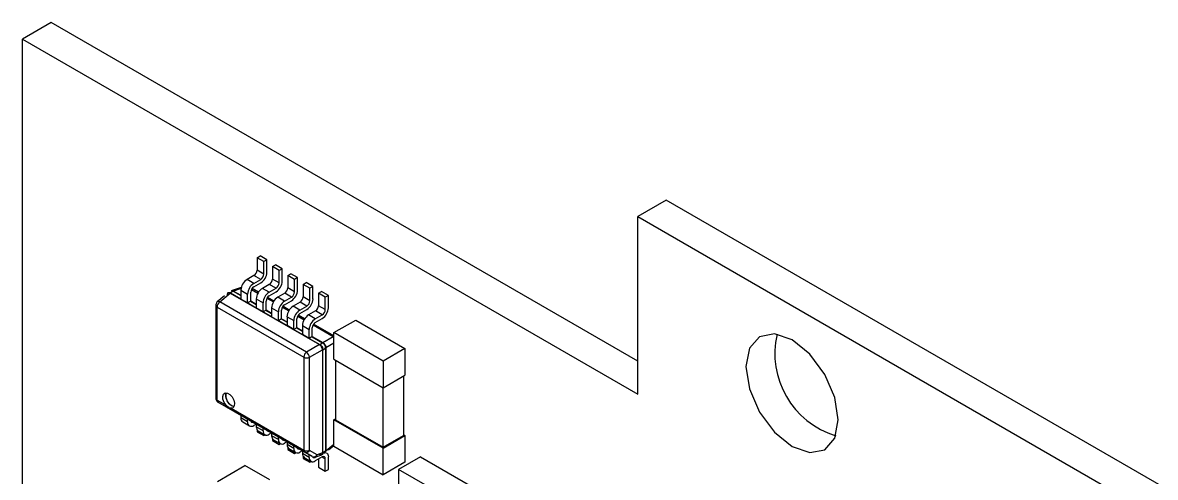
# Paper-space layout 'Layout1' of a CAD drawing. Header units: millimetres. Extents: x 0 to 841, y 0 to 594.
# Drawn here: x 405.9 to 457.9, y 272 to 292.9 of the extents above; entities that cross this region are included whole.
import ezdxf

# ---------------------------------------------------------------- set-up
doc = ezdxf.new("R2010")
doc.units = ezdxf.units.MM
doc.layers.get('0').update_dxf_attribs({"lineweight": 50})

psp = doc.layouts.get("Layout1")

# ---------------------------------------------------------------- linework, layer by layer
at = {"color": 18, "linetype": 'Continuous', "lineweight": 25, "true_color": 0x000000}
for p, q in [((407.176, 292.929), (405.867, 292.174)), ((434.151, 277.357), (407.176, 292.929)), ((405.867, 269.669), (405.867, 292.174)), ((405.867, 292.174), (434.151, 275.846)), ((435.46, 284.767), (434.151, 284.011)), ((548.596, 219.455), (435.46, 284.767)), ((434.151, 275.846), (434.151, 284.011)), ((434.151, 284.011), (547.287, 218.699)), ((416.643, 282.12), (416.785, 282.201)), ((416.955, 281.94), (416.643, 282.12)), ((416.643, 282.12), (416.643, 281.548)), ((417.096, 282.022), (416.785, 282.201)), ((417.096, 282.022), (416.955, 281.94)), ((416.955, 281.369), (416.955, 281.94)), ((417.096, 281.45), (417.096, 282.022)), ((417.351, 281.712), (417.492, 281.793)), ((417.803, 281.614), (417.492, 281.793)), ((416.502, 281.303), (416.184, 281.12)), ((416.813, 281.124), (416.502, 281.303)), ((416.955, 281.369), (416.643, 281.548)), ((417.662, 281.532), (417.351, 281.712)), ((417.351, 281.712), (417.351, 281.14)), ((417.803, 281.614), (417.662, 281.532)), ((417.662, 280.96), (417.662, 281.532)), ((417.803, 281.042), (417.803, 281.614)), ((418.058, 281.303), (418.199, 281.385)), ((418.369, 281.124), (418.058, 281.303)), ((418.058, 281.303), (418.058, 280.732)), ((418.51, 281.205), (418.199, 281.385)), ((415.919, 280.756), (415.459, 280.592)), ((416.495, 280.94), (416.184, 281.12)), ((416.495, 280.94), (416.813, 281.124)), ((416.495, 280.777), (416.813, 280.96)), ((417.209, 280.895), (416.891, 280.711)), ((417.52, 280.716), (417.209, 280.895)), ((417.662, 280.96), (417.351, 281.14)), ((418.369, 280.552), (418.058, 280.732)), ((418.51, 281.205), (418.369, 281.124)), ((418.369, 280.552), (418.369, 281.124)), ((418.51, 280.634), (418.51, 281.205)), ((418.765, 280.895), (418.906, 280.977)), ((419.076, 280.716), (418.765, 280.895)), ((418.765, 280.895), (418.765, 280.324)), ((419.217, 280.797), (418.906, 280.977)), ((419.217, 280.797), (419.076, 280.716)), ((419.217, 280.226), (419.217, 280.797)), ((415.154, 280.37), (414.817, 280.084)), ((414.932, 280.086), (415.413, 280.494)), ((415.428, 280.503), (415.413, 280.494)), ((415.413, 280.494), (419.514, 278.126)), ((415.554, 280.576), (415.428, 280.503)), ((415.428, 280.503), (415.901, 280.23)), ((415.569, 280.584), (415.554, 280.576)), ((415.554, 280.576), (415.901, 280.376)), ((415.908, 280.705), (415.569, 280.584)), ((415.569, 280.584), (415.901, 280.392)), ((415.901, 280.63), (416.212, 280.45)), ((415.901, 280.63), (415.901, 280.221)), ((416.212, 280.042), (415.901, 280.221)), ((416.212, 280.042), (416.212, 280.45)), ((416.353, 280.123), (416.353, 280.532)), ((416.391, 280.665), (416.687, 280.494)), ((416.71, 280.532), (416.415, 280.702)), ((416.608, 280.222), (416.919, 280.042)), ((416.608, 280.222), (416.608, 279.813)), ((417.202, 280.532), (416.891, 280.711)), ((417.098, 280.257), (417.394, 280.086)), ((417.418, 280.124), (417.122, 280.294)), ((417.202, 280.532), (417.52, 280.716)), ((417.202, 280.369), (417.52, 280.552)), ((417.916, 280.487), (417.598, 280.303)), ((417.909, 280.124), (417.598, 280.303)), ((417.909, 280.124), (418.227, 280.307)), ((418.227, 280.307), (417.916, 280.487)), ((419.076, 280.144), (418.765, 280.324)), ((419.076, 280.144), (419.076, 280.716)), ((419.472, 280.487), (419.613, 280.569)), ((419.783, 280.307), (419.472, 280.487)), ((419.472, 280.487), (419.472, 279.915)), ((419.924, 280.389), (419.613, 280.569)), ((419.924, 280.389), (419.783, 280.307)), ((419.783, 279.736), (419.783, 280.307)), ((419.924, 279.817), (419.924, 280.389)), ((414.746, 279.932), (414.746, 275.655)), ((414.805, 279.85), (418.793, 277.548)), ((414.805, 275.574), (414.805, 279.85)), ((418.92, 277.783), (414.932, 280.086)), ((416.353, 280.123), (416.212, 280.042)), ((416.219, 280.046), (416.608, 279.822)), ((416.346, 280.119), (416.608, 279.968)), ((416.353, 280.131), (416.608, 279.984)), ((416.919, 279.634), (416.608, 279.813)), ((416.919, 279.634), (416.919, 280.042)), ((417.061, 279.715), (416.919, 279.634)), ((417.053, 279.711), (417.315, 279.56)), ((417.061, 279.715), (417.061, 280.124)), ((417.061, 279.723), (417.315, 279.576)), ((417.315, 279.813), (417.626, 279.634)), ((417.315, 279.813), (417.315, 279.405)), ((417.768, 279.307), (417.768, 279.715)), ((417.806, 279.848), (418.102, 279.678)), ((418.125, 279.716), (417.83, 279.886)), ((417.909, 279.96), (418.227, 280.144)), ((418.623, 280.079), (418.305, 279.895)), ((418.616, 279.715), (418.305, 279.895)), ((418.616, 279.715), (418.934, 279.899)), ((418.616, 279.552), (418.934, 279.736)), ((418.934, 279.899), (418.623, 280.079)), ((419.783, 279.736), (419.472, 279.915)), ((416.927, 279.638), (417.315, 279.414)), ((417.626, 279.225), (417.315, 279.405)), ((417.626, 279.225), (417.626, 279.634)), ((417.768, 279.307), (417.626, 279.225)), ((417.634, 279.23), (418.022, 279.005)), ((417.76, 279.303), (418.022, 279.152)), ((417.768, 279.315), (418.022, 279.168)), ((418.022, 279.405), (418.333, 279.226)), ((418.022, 279.405), (418.022, 278.997)), ((418.333, 278.817), (418.333, 279.226)), ((418.475, 278.899), (418.475, 279.307)), ((418.513, 279.44), (418.809, 279.269)), ((418.832, 279.307), (418.537, 279.478)), ((419.33, 279.671), (419.012, 279.487)), ((419.323, 279.307), (419.012, 279.487)), ((419.323, 279.307), (419.642, 279.491)), ((419.323, 279.144), (419.642, 279.328)), ((419.642, 279.491), (419.33, 279.671)), ((420.178, 278.674), (421.183, 279.254)), ((421.183, 279.254), (423.446, 277.948)), ((418.333, 278.817), (418.022, 278.997)), ((418.475, 278.899), (418.333, 278.817)), ((418.341, 278.822), (418.729, 278.597)), ((418.467, 278.895), (418.729, 278.743)), ((418.475, 278.906), (418.729, 278.76)), ((418.729, 278.997), (419.041, 278.817)), ((418.729, 278.997), (418.729, 278.589)), ((419.041, 278.409), (419.041, 278.817)), ((419.182, 278.491), (419.182, 278.899)), ((419.22, 279.032), (420.151, 278.494)), ((420.178, 278.531), (419.244, 279.07)), ((422.44, 277.367), (420.178, 278.674)), ((420.178, 277.449), (420.178, 278.674)), ((419.041, 278.409), (418.729, 278.589)), ((419.514, 278.126), (418.92, 277.783)), ((419.182, 278.491), (419.041, 278.409)), ((419.048, 278.413), (419.529, 278.136)), ((419.175, 278.486), (419.655, 278.209)), ((419.182, 278.498), (419.67, 278.216)), ((419.514, 278.126), (419.529, 278.136)), ((419.529, 278.136), (419.655, 278.209)), ((419.655, 278.209), (419.67, 278.216)), ((419.67, 278.216), (420.151, 278.494)), ((420.178, 278.185), (419.811, 277.973)), ((420.151, 278.494), (420.178, 278.479)), ((419.06, 277.54), (419.655, 277.883)), ((419.67, 277.891), (419.655, 277.883)), ((419.655, 277.883), (419.655, 273.147)), ((419.67, 277.891), (419.797, 277.964)), ((419.67, 273.155), (419.67, 277.891)), ((419.811, 277.973), (419.797, 277.964)), ((419.797, 277.964), (419.797, 273.228)), ((419.811, 277.973), (419.811, 273.237)), ((423.446, 277.948), (422.44, 277.367)), ((423.446, 277.948), (423.446, 276.723)), ((418.793, 277.548), (418.793, 273.271)), ((419.06, 273.263), (419.06, 277.54)), ((420.178, 277.449), (422.44, 276.143)), ((420.248, 277.408), (420.248, 274.673)), ((422.44, 277.367), (422.44, 276.143)), ((422.44, 276.143), (423.446, 276.723)), ((423.375, 276.682), (423.375, 273.947)), ((422.44, 273.407), (422.44, 276.143)), ((414.805, 275.574), (415.221, 275.334)), ((418.834, 273.18), (414.846, 275.482)), ((414.846, 275.482), (415.131, 275.318)), ((419.186, 272.977), (415.131, 275.318)), ((415.454, 275.199), (418.793, 273.271)), ((415.901, 274.873), (415.901, 274.751)), ((416.212, 274.571), (415.901, 274.751)), ((415.984, 274.568), (416.295, 274.388)), ((416.212, 274.571), (416.212, 274.694)), ((420.178, 274.673), (420.248, 274.714)), ((422.44, 273.366), (420.178, 274.673)), ((420.178, 273.448), (420.178, 274.673)), ((420.248, 274.673), (422.44, 273.407)), ((416.601, 274.469), (416.495, 274.408)), ((416.608, 274.465), (416.608, 274.342)), ((416.919, 274.163), (416.608, 274.342)), ((416.643, 274.205), (416.643, 274.118)), ((416.643, 274.118), (416.955, 273.938)), ((416.691, 274.159), (417.002, 273.98)), ((416.919, 274.163), (416.919, 274.285)), ((416.955, 273.938), (416.955, 274.007)), ((416.955, 273.938), (417.015, 273.973)), ((417.308, 274.061), (417.202, 273.999)), ((417.315, 274.057), (417.315, 273.934)), ((423.375, 273.988), (423.446, 273.947)), ((417.626, 273.755), (417.315, 273.934)), ((417.351, 273.797), (417.351, 273.71)), ((417.351, 273.71), (417.662, 273.53)), ((417.398, 273.751), (417.709, 273.571)), ((417.626, 273.755), (417.626, 273.877)), ((417.662, 273.53), (417.662, 273.599)), ((417.662, 273.53), (417.722, 273.565)), ((418.015, 273.653), (417.909, 273.591)), ((418.022, 273.649), (418.022, 273.526)), ((418.333, 273.346), (418.022, 273.526)), ((418.333, 273.346), (418.333, 273.469)), ((419.811, 273.237), (420.178, 273.548)), ((419.929, 273.279), (420.178, 273.49)), ((420.178, 273.448), (422.44, 272.142)), ((422.44, 273.407), (423.375, 273.947)), ((422.44, 273.366), (423.446, 273.947)), ((423.446, 273.947), (423.446, 272.722)), ((418.058, 273.388), (418.058, 273.301)), ((418.058, 273.301), (418.369, 273.122)), ((418.105, 273.343), (418.416, 273.163)), ((418.369, 273.122), (418.369, 273.191)), ((418.369, 273.122), (418.429, 273.157)), ((418.722, 273.244), (418.616, 273.183)), ((418.729, 273.24), (418.729, 273.118)), ((419.041, 272.938), (418.729, 273.118)), ((418.765, 272.98), (418.765, 272.893)), ((418.812, 272.935), (419.123, 272.755)), ((419.186, 272.977), (418.834, 273.18)), ((419.041, 272.938), (419.041, 273.061)), ((419.412, 273.06), (419.06, 273.263)), ((419.323, 272.938), (419.297, 272.954)), ((419.38, 272.971), (419.323, 272.938)), ((419.642, 272.959), (419.323, 272.775)), ((419.354, 272.961), (419.624, 273.058)), ((419.655, 273.147), (419.412, 273.06)), ((419.642, 272.959), (419.783, 272.877)), ((419.655, 273.147), (419.67, 273.155)), ((419.797, 273.228), (419.67, 273.155)), ((419.797, 273.228), (419.811, 273.237)), ((419.924, 272.387), (419.924, 272.959)), ((422.44, 272.142), (422.44, 273.366)), ((424.153, 272.967), (423.147, 272.387)), ((424.153, 272.967), (426.416, 271.661)), ((414.826, 271.837), (416.083, 272.563)), ((417.232, 271.9), (416.083, 272.563)), ((418.765, 272.893), (419.076, 272.714)), ((419.076, 272.714), (419.076, 272.783)), ((419.076, 272.714), (419.136, 272.748)), ((419.472, 272.861), (419.472, 272.485)), ((419.472, 272.485), (419.783, 272.305)), ((419.783, 272.305), (419.783, 272.877)), ((423.446, 272.722), (422.44, 272.142)), ((419.783, 272.305), (419.924, 272.387)), ((423.147, 272.387), (423.147, 271.162)), ((425.41, 271.08), (423.147, 272.387))]:
    psp.add_line(p, q, dxfattribs=at)
at = {"color": 18, "linetype": 'Continuous', "lineweight": 25, "true_color": 0x000000, "flags": 128}
for points in [[(420.151, 278.494), (420.177, 278.503), (420.178, 278.503)], [(439.126, 277.115), (439.288, 276.084), (439.748, 275.024), (440.436, 274.096), (441.248, 273.441), (442.059, 273.159), (442.748, 273.292), (443.207, 273.822), (443.369, 274.666), (443.207, 275.696), (442.748, 276.757), (442.059, 277.685), (441.248, 278.34), (440.436, 278.622), (439.748, 278.489), (439.288, 277.959), (439.126, 277.115)], [(415.221, 275.334), (415.131, 275.464), (415.076, 275.61), (415.065, 275.746), (415.101, 275.849), (415.178, 275.902), (415.281, 275.895), (415.394, 275.829), (415.498, 275.717), (415.574, 275.576), (415.61, 275.432), (415.599, 275.308), (415.545, 275.225), (415.454, 275.199)], [(419.323, 272.938), (419.296, 272.925), (419.269, 272.919), (419.245, 272.92), (419.223, 272.928), (419.206, 272.943), (419.193, 272.964), (419.188, 272.975)], [(419.842, 273.142), (419.842, 273.142), (419.877, 273.112), (419.903, 273.071), (419.919, 273.019), (419.924, 272.959)]]:
    psp.add_lwpolyline(points, dxfattribs=at)
at = {"color": 18, "linetype": 'Continuous', "lineweight": 25, "true_color": 0x000000}
for centre, radius, start, end in [((416.336, 281.562), 0.307, 302.6068, 357.3938), ((416.482, 281.478), 0.615, 302.607, 357.3936), ((416.647, 281.383), 0.307, 302.6068, 357.3938), ((416.515, 280.602), 0.615, 122.6048, 177.3945), ((416.826, 280.422), 0.615, 122.6048, 177.3945), ((416.661, 280.518), 0.307, 122.6028, 177.3953), ((417.043, 281.154), 0.307, 302.6068, 357.3938), ((417.189, 281.07), 0.615, 302.607, 357.3936), ((417.355, 280.974), 0.307, 302.6068, 357.3938), ((417.751, 280.746), 0.307, 302.6068, 357.3938), ((417.222, 280.194), 0.615, 122.6048, 177.3945), ((417.533, 280.014), 0.615, 122.6048, 177.3945), ((417.368, 280.11), 0.307, 122.6028, 177.3953), ((417.929, 279.785), 0.615, 122.6048, 177.3945), ((417.896, 280.662), 0.615, 302.607, 357.3936), ((418.062, 280.566), 0.307, 302.6068, 357.3938), ((418.458, 280.338), 0.307, 302.6068, 357.3938), ((418.603, 280.254), 0.615, 302.607, 357.3936), ((414.843, 279.939), 0.0971, 184.5301, 246.8236), ((415.116, 279.835), 0.311, 126.2992, 177.1691), ((414.875, 279.994), 0.108, 58.583, 122.7646), ((418.24, 279.606), 0.615, 122.6048, 177.3945), ((418.075, 279.701), 0.307, 122.6028, 177.3953), ((418.636, 279.377), 0.615, 122.6048, 177.3945), ((418.947, 279.198), 0.615, 122.6048, 177.3945), ((418.769, 280.158), 0.307, 302.6068, 357.3938), ((419.165, 279.929), 0.307, 302.6068, 357.3938), ((419.31, 279.845), 0.615, 302.607, 357.3936), ((419.476, 279.75), 0.307, 302.6068, 357.3938), ((418.782, 279.293), 0.307, 122.6028, 177.3953), ((419.343, 278.969), 0.615, 122.6048, 177.3945), ((419.655, 278.789), 0.615, 122.6048, 177.3945), ((419.489, 278.885), 0.307, 122.6028, 177.3953), ((444.418, 277.72), 3.965, 167.0946, 252.9), ((419.104, 277.532), 0.311, 126.2992, 177.1691), ((418.68, 277.483), 0.384, 8.5205, 51.4771), ((418.935, 277.825), 0.311, 242.8342, 293.7005), ((414.846, 275.665), 0.0997, 185.3878, 245.9317), ((414.905, 275.564), 0.101, 174.3834, 234.2959), ((415.706, 275.765), 0.498, 163.5749, 256.4193), ((416.126, 274.742), 0.225, 177.8012, 230.8861), ((416.385, 274.543), 0.175, 170.7873, 309.2003), ((416.434, 274.629), 0.0768, 195.2303, 284.7828), ((416.833, 274.334), 0.225, 177.8012, 230.8861), ((417.092, 274.135), 0.175, 170.7873, 309.2003), ((417.141, 274.22), 0.0768, 195.2303, 284.7828), ((417.54, 273.926), 0.225, 177.8012, 230.8861), ((417.799, 273.727), 0.175, 170.7873, 309.2003), ((417.848, 273.812), 0.0768, 195.2303, 284.7828), ((418.247, 273.517), 0.225, 177.8012, 230.8861), ((418.506, 273.318), 0.175, 170.7873, 309.2003), ((418.555, 273.404), 0.0768, 195.2303, 284.7828), ((418.954, 273.109), 0.225, 177.8012, 230.8861), ((418.935, 273.548), 0.311, 242.8334, 293.7013), ((418.893, 273.261), 0.101, 174.3834, 234.2959), ((418.902, 273.344), 0.178, 247.6519, 332.9191), ((419.213, 272.91), 0.175, 170.7873, 309.2003), ((419.254, 273.141), 0.178, 247.6534, 332.91), ((419.308, 273.055), 0.105, 296.1581, 2.5323), ((419.697, 272.891), 0.0873, 350.786, 129.209)]:
    psp.add_arc(centre, radius, start, end, dxfattribs=at)
for points, knots in [([(415.413, 280.494), (415.393, 280.501), (415.353, 280.515), (415.305, 280.503), (415.274, 280.469), (415.273, 280.432), (415.272, 280.413)], [0, 0, 0, 0, 0.2500094, 0.49999, 0.7499906, 1, 1, 1, 1]), ([(415.286, 280.422), (415.288, 280.442), (415.292, 280.482), (415.325, 280.517), (415.372, 280.528), (415.409, 280.512), (415.428, 280.503)], [0, 0, 0, 0, 0.2500294, 0.5000097, 0.7500034, 1, 1, 1, 1]), ([(414.773, 280.032), (414.762, 280.007), (414.747, 279.975), (414.747, 279.94), (414.747, 279.932)], [0, 0, 0, 0, 0.753088, 1, 1, 1, 1]), ([(414.818, 280.083), (414.813, 280.079), (414.794, 280.066), (414.782, 280.046), (414.773, 280.032)], [0, 0, 0, 0, 0.27587, 1, 1, 1, 1]), ([(419.655, 277.883), (419.651, 277.904), (419.643, 277.947), (419.609, 278.019), (419.564, 278.084), (419.531, 278.112), (419.514, 278.126)], [0, 0, 0, 0, 0.250007, 0.500009, 0.750012, 1, 1, 1, 1]), ([(419.529, 278.136), (419.547, 278.123), (419.584, 278.096), (419.631, 278.032), (419.664, 277.959), (419.668, 277.913), (419.67, 277.891)], [0, 0, 0, 0, 0.249975, 0.499991, 0.749973, 1, 1, 1, 1]), ([(419.797, 277.964), (419.795, 277.986), (419.79, 278.032), (419.758, 278.105), (419.711, 278.169), (419.674, 278.196), (419.655, 278.209)], [0, 0, 0, 0, 0.250027, 0.500009, 0.750025, 1, 1, 1, 1]), ([(419.67, 278.216), (419.69, 278.204), (419.73, 278.18), (419.778, 278.116), (419.809, 278.043), (419.81, 277.996), (419.811, 277.973)], [0, 0, 0, 0, 0.249988, 0.499991, 0.749993, 1, 1, 1, 1]), ([(414.747, 275.655), (414.747, 275.652), (414.745, 275.628), (414.757, 275.583), (414.789, 275.523), (414.827, 275.496), (414.846, 275.482)], [0, 0, 0, 0, 0.046539, 0.339316, 0.662014, 1, 1, 1, 1]), ([(415.582, 275.279), (415.548, 275.289), (415.478, 275.307), (415.369, 275.394), (415.279, 275.518), (415.217, 275.658), (415.195, 275.796), (415.214, 275.865), (415.223, 275.899)], [0, 0, 0, 0, 0.166393, 0.33304, 0.500929, 0.667565, 0.835466, 1, 1, 1, 1]), ([(415.454, 275.199), (415.426, 275.204), (415.389, 275.21), (415.32, 275.248), (415.267, 275.285), (415.23, 275.324), (415.221, 275.334)], [0, 0, 0, 0, 0.379338, 0.499997, 0.879596, 1, 1, 1, 1]), ([(419.187, 272.978), (419.197, 272.972), (419.221, 272.958), (419.25, 272.953), (419.267, 272.951)], [0, 0, 0, 0, 0.378729, 1, 1, 1, 1]), ([(419.267, 272.951), (419.294, 272.95), (419.324, 272.949), (419.351, 272.961), (419.354, 272.962)], [0, 0, 0, 0, 0.885318, 1, 1, 1, 1]), ([(419.655, 273.147), (419.651, 273.126), (419.643, 273.084), (419.609, 273.049), (419.564, 273.039), (419.531, 273.057), (419.514, 273.066)], [0, 0, 0, 0, 0.250012, 0.499981, 0.750016, 1, 1, 1, 1]), ([(419.67, 273.155), (419.668, 273.135), (419.664, 273.094), (419.631, 273.059), (419.584, 273.048), (419.547, 273.065), (419.529, 273.073)], [0, 0, 0, 0, 0.249986, 0.500014, 0.750009, 1, 1, 1, 1]), ([(419.797, 273.228), (419.795, 273.208), (419.79, 273.167), (419.758, 273.132), (419.711, 273.122), (419.674, 273.138), (419.655, 273.146)], [0, 0, 0, 0, 0.249986, 0.500014, 0.750009, 1, 1, 1, 1])]:
    psp.add_open_spline(points, degree=3, knots=knots, dxfattribs=at)

doc.saveas('drawing.dxf')
